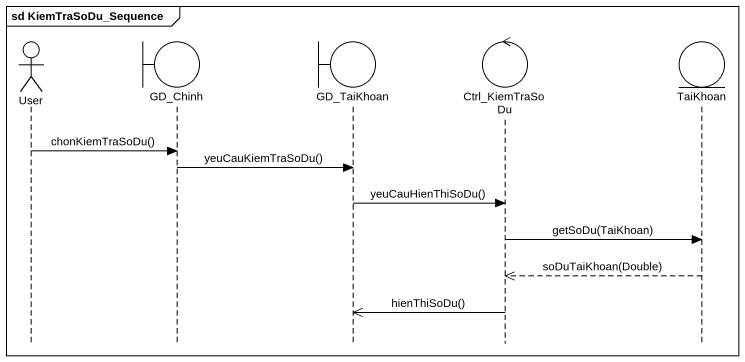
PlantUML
@startuml
mainframe sd KiemTraSoDu_Sequence
hide footbox
actor User
boundary GD_Chinh
boundary GD_TaiKhoan
control Ctrl_KiemTraSoDu
entity TaiKhoan

User -> GD_Chinh : chonKiemTraSoDu()
GD_Chinh -> GD_TaiKhoan : yeuCauKiemTraSoDu()
GD_TaiKhoan -> Ctrl_KiemTraSoDu : yeuCauHienThiSoDu()
Ctrl_KiemTraSoDu -> TaiKhoan : getSoDu(TaiKhoan)
TaiKhoan -->> Ctrl_KiemTraSoDu : soDuTaiKhoan(Double)
Ctrl_KiemTraSoDu ->> GD_TaiKhoan : hienThiSoDu()
@enduml
